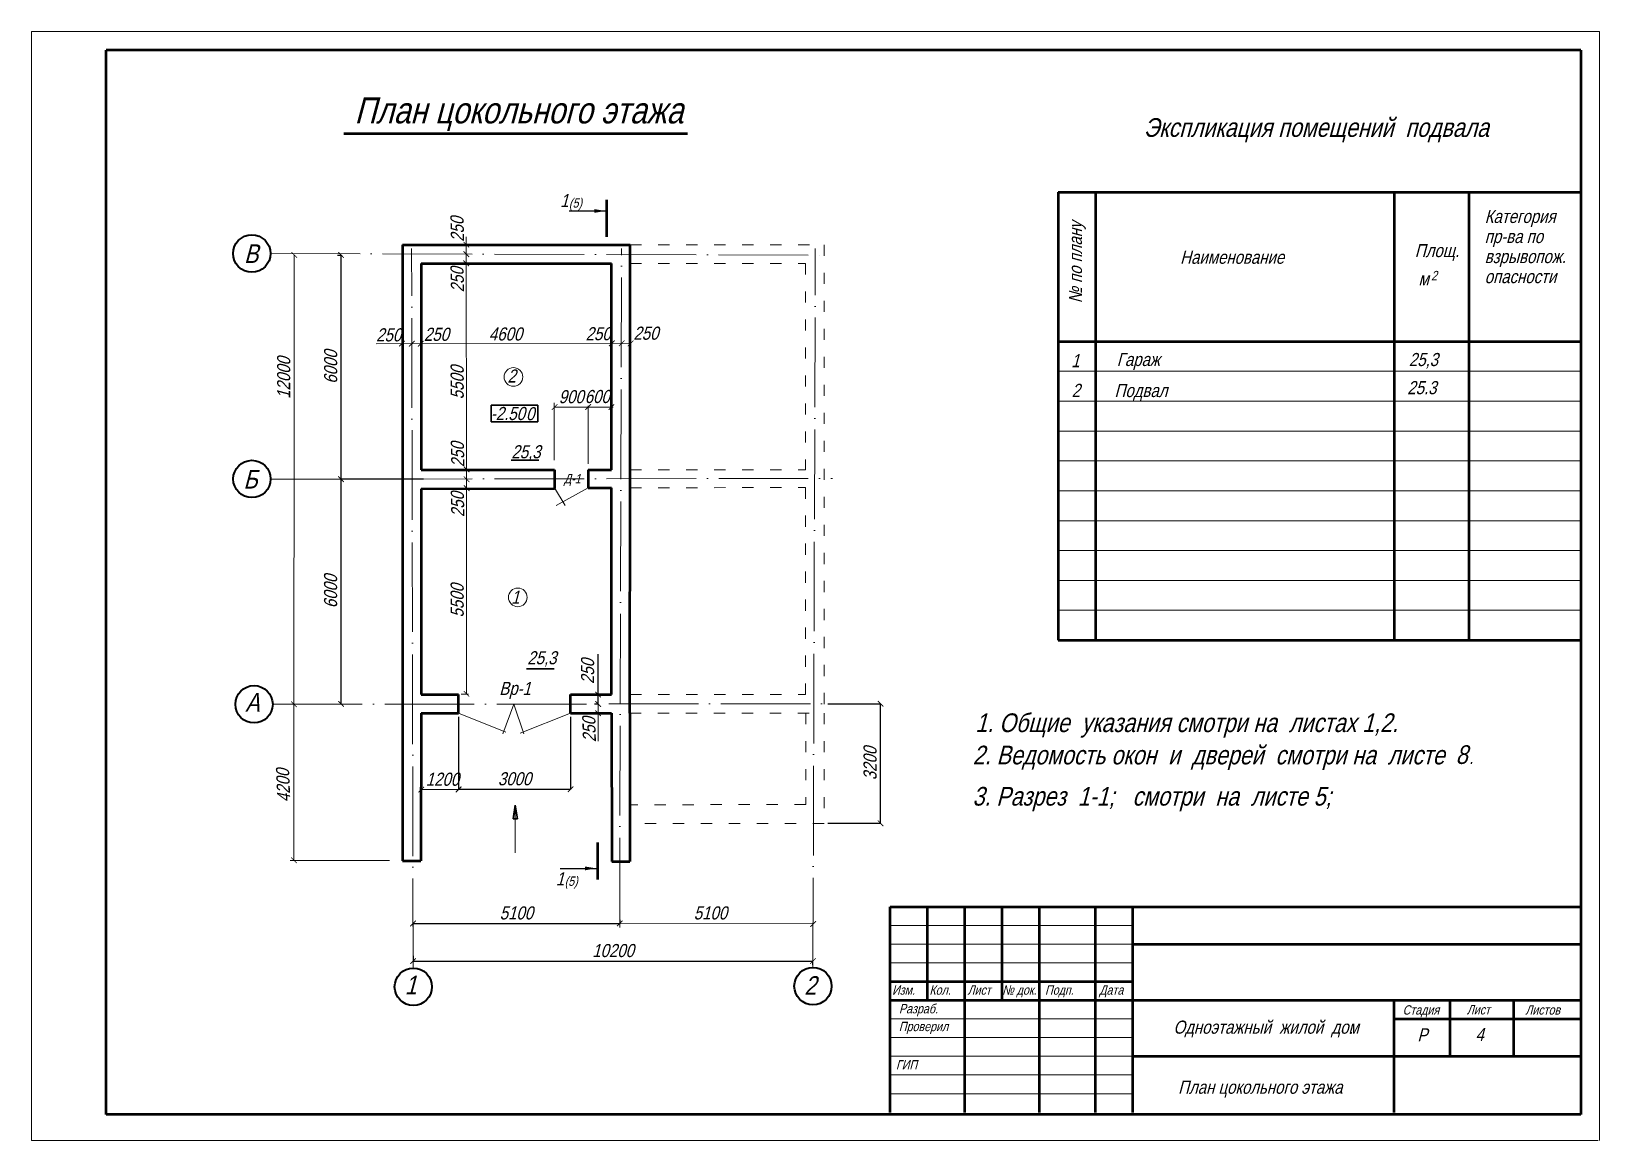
# Model space of a CAD drawing. Header units: millimetres. Extents: x -1570823 to -1042875, y 1331607 to 1425447.
# Drawn here: x -1320449 to -1278449, y 1386908 to 1416608 of the extents above; entities that cross this region are included whole.
import ezdxf

# ---------------------------------------------------------------- set-up
doc = ezdxf.new("R2010")
doc.units = ezdxf.units.MM
doc.linetypes.add('ACAD_ISO03W100', pattern=[30, 12, -18])
doc.linetypes.add('ACAD_ISO04W100', pattern=[30, 24, -3, 0, -3])
for name, color, linetype, lineweight in [('оси', 170, 'ACAD_ISO04W100', 15), ('Пр', 7, 'Continuous', 60), ('проект', 7, 'Continuous', 50), ('Разм.', 7, 'Continuous', 15), ('размер', 7, 'Continuous', 15), ('стены', 7, 'Continuous', 50), ('толстая', 7, 'Continuous', 50), ('тонкая', 7, 'Continuous', 15)]:
    doc.layers.add(name, color=color, linetype=linetype, lineweight=lineweight)
doc.layers.add('разм', color=7, linetype='Continuous')
doc.styles.get("Standard").update_dxf_attribs({"font": 'ARIALN.TTF', "oblique": 15, "height": 350})
doc.dimstyles.new('100', dxfattribs={"dimtxt": 350, "dimasz": 150, "dimexe": 1.25, "dimexo": 100, "dimgap": 100, "dimtad": 1, "dimdec": 0, "dimrnd": 5, "dimtxsty": 'Standard', "dimblk": 'ARCHTICK', "dimcen": 250, "dimaunit": 1, "dimadec": 1, "dimazin": 0, "dimtfac": 1, "dimtdec": 0, "dimtmove": 0, "dimatfit": 3, "dimldrblk": 'NONE', "dimfxl": 1, "dimarcsym": 0})

# ---------------------------------------------------------------- blocks, each defined once
blk = doc.blocks.new('_ArchTick')
at = {"color": 0, "linetype": 'ByBlock', "lineweight": 0, "const_width": 0.15}
blk.add_lwpolyline([(-0.5, -0.5), (0.5, 0.5)], dxfattribs=at)
blk = doc.blocks.new('*D56')
at = {"layer": 'проект', "color": 0, "lineweight": -2, "ltscale": 25, "transparency": 16777216}
for p, q in [((-1312161, 1404619), (-1312154, 1404619)), ((-1312155, 1398602), (-1312155, 1404619)), ((-1312161, 1398602), (-1312154, 1398602))]:
    blk.add_line(p, q, dxfattribs=at)
at = {"layer": 'проект', "color": 0, "lineweight": -2, "ltscale": 25, "transparency": 16777216, "xscale": 150, "yscale": 150, "zscale": 150}
for p, rotation in [((-1312155, 1404619), 90), ((-1312155, 1398602), 270)]:
    blk.add_blockref('_ArchTick', p, dxfattribs=dict(at, rotation=rotation))
at = {"layer": 'проект', "color": 0, "lineweight": 5, "ltscale": 25, "transparency": 16777216, "insert": (-1312434, 1401611), "char_height": 350, "attachment_point": 5, "rotation": 90}
blk.add_mtext('6000', dxfattribs=at)
blk = doc.blocks.new('_None')
blk = doc.blocks.new('*D57')
at = {"layer": 'проект', "color": 0, "lineweight": -2, "ltscale": 25, "transparency": 16777216}
for p, q in [((-1312253, 1410619), (-1312154, 1410619)), ((-1312153, 1404619), (-1312153, 1410619)), ((-1309944, 1404619), (-1312154, 1404619))]:
    blk.add_line(p, q, dxfattribs=at)
at = {"layer": 'проект', "color": 0, "lineweight": -2, "ltscale": 25, "transparency": 16777216, "xscale": 150, "yscale": 150, "zscale": 150}
for p, rotation in [((-1312153, 1410619), 90), ((-1312153, 1404619), 270)]:
    blk.add_blockref('_ArchTick', p, dxfattribs=dict(at, rotation=rotation))
at = {"layer": 'проект', "color": 0, "lineweight": 5, "ltscale": 25, "transparency": 16777216, "insert": (-1312431, 1407619), "char_height": 350, "attachment_point": 5, "rotation": 90}
blk.add_mtext('6000', dxfattribs=at)
blk = doc.blocks.new('*D58')
at = {"layer": 'проект', "color": 0, "lineweight": -2, "ltscale": 25, "transparency": 16777216}
for p, q in [((-1312161, 1404619), (-1312154, 1404619)), ((-1312155, 1398602), (-1312155, 1404619)), ((-1312161, 1398602), (-1312154, 1398602))]:
    blk.add_line(p, q, dxfattribs=at)
at = {"layer": 'проект', "color": 0, "lineweight": -2, "ltscale": 25, "transparency": 16777216, "xscale": 150, "yscale": 150, "zscale": 150}
for p, rotation in [((-1312155, 1404619), 90), ((-1312155, 1398602), 270)]:
    blk.add_blockref('_ArchTick', p, dxfattribs=dict(at, rotation=rotation))
at = {"layer": 'проект', "color": 0, "lineweight": 5, "ltscale": 25, "transparency": 16777216, "insert": (-1312434, 1401611), "char_height": 350, "attachment_point": 5, "rotation": 90}
blk.add_mtext('6000', dxfattribs=at)
blk = doc.blocks.new('*D59')
at = {"layer": 'проект', "color": 0, "lineweight": -2, "ltscale": 25, "transparency": 16777216}
for p, q in [((-1312253, 1410619), (-1312154, 1410619)), ((-1312153, 1404619), (-1312153, 1410619)), ((-1309944, 1404619), (-1312154, 1404619))]:
    blk.add_line(p, q, dxfattribs=at)
at = {"layer": 'проект', "color": 0, "lineweight": -2, "ltscale": 25, "transparency": 16777216, "xscale": 150, "yscale": 150, "zscale": 150}
for p, rotation in [((-1312153, 1410619), 90), ((-1312153, 1404619), 270)]:
    blk.add_blockref('_ArchTick', p, dxfattribs=dict(at, rotation=rotation))
at = {"layer": 'проект', "color": 0, "lineweight": 5, "ltscale": 25, "transparency": 16777216, "insert": (-1312431, 1407619), "char_height": 350, "attachment_point": 5, "rotation": 90}
blk.add_mtext('6000', dxfattribs=at)
blk = doc.blocks.new('*D63')
at = {"layer": 'разм', "color": 0, "lineweight": -2, "ltscale": 25, "transparency": 16777216}
for p, q in [((-1309008, 1398257), (-1309008, 1396314)), ((-1306008, 1398257), (-1306008, 1396314)), ((-1309008, 1396315), (-1306008, 1396315))]:
    blk.add_line(p, q, dxfattribs=at)
at = {"layer": 'разм', "color": 0, "lineweight": -2, "ltscale": 25, "transparency": 16777216, "xscale": 150, "yscale": 150, "zscale": 150, "rotation": 180}
blk.add_blockref('_ArchTick', (-1309008, 1396315), dxfattribs=at)
at = {"layer": 'разм', "color": 0, "lineweight": -2, "ltscale": 25, "transparency": 16777216, "xscale": 150, "yscale": 150, "zscale": 150}
blk.add_blockref('_ArchTick', (-1306008, 1396315), dxfattribs=at)
at = {"layer": 'разм', "color": 0, "lineweight": 5, "ltscale": 25, "transparency": 16777216, "insert": (-1307508, 1396594), "char_height": 350, "attachment_point": 5}
blk.add_mtext('3000', dxfattribs=at)
blk = doc.blocks.new('*D60')
at = {"layer": 'Разм.', "color": 0, "lineweight": -2, "ltscale": 25, "transparency": 16777216}
for p, q in [((-1299119, 1398604), (-1297705, 1398604)), ((-1297706, 1395404), (-1297706, 1398604)), ((-1299119, 1395404), (-1297705, 1395404))]:
    blk.add_line(p, q, dxfattribs=at)
at = {"layer": 'Разм.', "color": 0, "lineweight": -2, "ltscale": 25, "transparency": 16777216, "xscale": 150, "yscale": 150, "zscale": 150}
for p, rotation in [((-1297706, 1398604), 90), ((-1297706, 1395404), 270)]:
    blk.add_blockref('_ArchTick', p, dxfattribs=dict(at, rotation=rotation))
at = {"layer": 'Разм.', "color": 0, "lineweight": 5, "ltscale": 25, "transparency": 16777216, "insert": (-1297985, 1397004), "char_height": 350, "attachment_point": 5, "rotation": 90}
blk.add_mtext('3200', dxfattribs=at)
blk = doc.blocks.new('*D61')
at = {"layer": 'Разм.', "color": 0, "lineweight": -2, "ltscale": 25, "transparency": 16777216}
for p, q in [((-1310228, 1392724), (-1304692, 1392724)), ((-1310228, 1392640), (-1310228, 1392723)), ((-1304692, 1392824), (-1304692, 1392726))]:
    blk.add_line(p, q, dxfattribs=at)
at = {"layer": 'Разм.', "color": 0, "lineweight": -2, "ltscale": 25, "transparency": 16777216, "xscale": 150, "yscale": 150, "zscale": 150, "rotation": 180}
blk.add_blockref('_ArchTick', (-1310228, 1392724), dxfattribs=at)
at = {"layer": 'Разм.', "color": 0, "lineweight": -2, "ltscale": 25, "transparency": 16777216, "xscale": 150, "yscale": 150, "zscale": 150}
blk.add_blockref('_ArchTick', (-1304692, 1392724), dxfattribs=at)
at = {"layer": 'Разм.', "color": 0, "lineweight": 5, "ltscale": 25, "transparency": 16777216, "insert": (-1307460, 1393003), "char_height": 350, "attachment_point": 5}
blk.add_mtext('5100', dxfattribs=at)
blk = doc.blocks.new('*D62')
at = {"layer": 'Разм.', "color": 0, "lineweight": -2, "ltscale": 25, "transparency": 16777216}
for p, q in [((-1310226, 1391858), (-1310226, 1391715)), ((-1310226, 1391716), (-1299516, 1391716)), ((-1299516, 1391616), (-1299516, 1391715))]:
    blk.add_line(p, q, dxfattribs=at)
at = {"layer": 'Разм.', "color": 0, "lineweight": -2, "ltscale": 25, "transparency": 16777216, "xscale": 150, "yscale": 150, "zscale": 150, "rotation": 180}
blk.add_blockref('_ArchTick', (-1310226, 1391716), dxfattribs=at)
at = {"layer": 'Разм.', "color": 0, "lineweight": -2, "ltscale": 25, "transparency": 16777216, "xscale": 150, "yscale": 150, "zscale": 150}
blk.add_blockref('_ArchTick', (-1299516, 1391716), dxfattribs=at)
at = {"layer": 'Разм.', "color": 0, "lineweight": 5, "ltscale": 25, "transparency": 16777216, "insert": (-1304871, 1391995), "char_height": 350, "attachment_point": 5}
blk.add_mtext('10200', dxfattribs=at)
blk = doc.blocks.new('*D64')
at = {"layer": 'проект', "color": 0, "lineweight": -2, "ltscale": 25, "transparency": 16777216}
for p, q in [((-1305271, 1398852), (-1305271, 1399936)), ((-1305371, 1398852), (-1305272, 1398852)), ((-1305271, 1398599), (-1305271, 1398852)), ((-1305371, 1398599), (-1305272, 1398599))]:
    blk.add_line(p, q, dxfattribs=at)
at = {"layer": 'проект', "color": 0, "lineweight": -2, "ltscale": 25, "transparency": 16777216, "xscale": 150, "yscale": 150, "zscale": 150}
for p, rotation in [((-1305271, 1398852), 89.99928358041015), ((-1305271, 1398599), 269.9992835804101)]:
    blk.add_blockref('_ArchTick', p, dxfattribs=dict(at, rotation=rotation))
at = {"layer": 'проект', "color": 0, "lineweight": 5, "ltscale": 25, "transparency": 16777216, "insert": (-1305550, 1399469), "char_height": 350, "attachment_point": 5, "rotation": 89.9993}
blk.add_mtext('250', dxfattribs=at)

msp = doc.modelspace()

# ---------------------------------------------------------------- hatches: boundary and pattern name
at = {"ltscale": 50}
for points in [[(-1305073.2, 1411799.8), (-1305373.2, 1411749.6), (-1305373.2, 1411850)], [(-1305318.8, 1394196.8), (-1305618.8, 1394146.6), (-1305618.8, 1394247)]]:
    msp.add_hatch(color=256, dxfattribs=at).paths.add_polyline_path(points)

# ---------------------------------------------------------------- linework, layer by layer
at = {"linetype": 'Continuous', "ltscale": 50}
for p, q in [((-1306042.9, 1411799.8), (-1305043.8, 1411799.8)), ((-1306291.1, 1394196.8), (-1305280.2, 1394196.8))]:
    msp.add_line(p, q, dxfattribs=at)
at = {"lineweight": 0}
for p, q in [((-1297449, 1392665.6), (-1290949, 1392665.6)), ((-1297449, 1392665.6), (-1290949, 1392665.6)), ((-1297449, 1392165.6), (-1290949, 1392165.6)), ((-1297449, 1392165.6), (-1290949, 1392165.6)), ((-1297449, 1391665.6), (-1290949, 1391665.6)), ((-1297449, 1391665.6), (-1290949, 1391665.6)), ((-1297449, 1390165.6), (-1290949, 1390165.6)), ((-1297449, 1390165.6), (-1290949, 1390165.6)), ((-1297449, 1389665.6), (-1290949, 1389665.6)), ((-1297449, 1389665.6), (-1290949, 1389665.6)), ((-1297449, 1389165.6), (-1290949, 1389165.6)), ((-1297449, 1389165.6), (-1290949, 1389165.6)), ((-1297449, 1388665.6), (-1290949, 1388665.6)), ((-1297449, 1388665.6), (-1290949, 1388665.6)), ((-1297449, 1388165.6), (-1290949, 1388165.6)), ((-1297449, 1388165.6), (-1290949, 1388165.6))]:
    msp.add_line(p, q, dxfattribs=at)
at = {"lineweight": 15}
msp.add_line((-1294964.7, 1386908.3), (-1320449, 1386908.3), dxfattribs=at)
msp.add_line((-1294964.7, 1386908.3), (-1320449, 1386908.3), dxfattribs=at)
at = {"linetype": 'Continuous', "ltscale": 50, "const_width": 70}
for points in [[(-1305038.2, 1412099.8), (-1305038.2, 1411099.8)], [(-1305283.8, 1393896.8), (-1305283.8, 1394896.8)]]:
    msp.add_lwpolyline(points, dxfattribs=at)
at = {"layer": 'оси', "lineweight": 15, "ltscale": 100}
for p, q in [((-1310225.4, 1391527.1), (-1310264.9, 1410797.3)), ((-1304693.3, 1392617.1), (-1304641.9, 1410797.2)), ((-1299516.5, 1391544.9), (-1299455.9, 1410797.2)), ((-1314045.2, 1410660.2), (-1299136.7, 1410612.7)), ((-1314045.2, 1410660.2), (-1299136.7, 1410612.7)), ((-1314042.3, 1404616.3), (-1298989.4, 1404640.1)), ((-1313986, 1398591.3), (-1297807.6, 1398605.1)), ((-1313986, 1398591.3), (-1297807.6, 1398605.1))]:
    msp.add_line(p, q, dxfattribs=at)
at = {"layer": 'Пр', "lineweight": 40}
for centre in [(-1314545.2, 1410660.2), (-1314545.2, 1410660.2), (-1314542.3, 1404623.8), (-1314542.3, 1404623.8), (-1314486, 1398591.3), (-1314486, 1398591.3), (-1310220.6, 1391027.1), (-1310220.6, 1391027.1), (-1299516.5, 1391044.9), (-1299516.5, 1391044.9)]:
    msp.add_circle(centre, 500, dxfattribs=at)
at = {"layer": 'проект'}
for p, q in [((-1318449, 1387608.3), (-1318449, 1416108.3)), ((-1278949, 1416108.3), (-1318449, 1416108.3)), ((-1318449, 1387608.3), (-1318449, 1416108.3)), ((-1278949, 1416108.3), (-1318449, 1416108.3)), ((-1278949, 1416108.3), (-1278949, 1387608.3)), ((-1278949, 1416108.3), (-1278949, 1387608.3)), ((-1297449, 1393165.6), (-1278949, 1393165.6)), ((-1297449, 1387665.6), (-1297449, 1393165.6)), ((-1297449, 1393165.6), (-1278949, 1393165.6)), ((-1297449, 1387665.6), (-1297449, 1393165.6)), ((-1296449, 1390665.6), (-1296449, 1393165.6)), ((-1296449, 1390665.6), (-1296449, 1393165.6)), ((-1295449, 1387665.6), (-1295449, 1393165.6)), ((-1295449, 1387665.6), (-1295449, 1393165.6)), ((-1294449, 1390665.6), (-1294449, 1393165.6)), ((-1294449, 1390665.6), (-1294449, 1393165.6)), ((-1293449, 1387665.6), (-1293449, 1393165.6)), ((-1293449, 1387665.6), (-1293449, 1393165.6)), ((-1291949, 1387665.6), (-1291949, 1393165.6)), ((-1291949, 1387665.6), (-1291949, 1393165.6)), ((-1290949, 1387665.6), (-1290949, 1393165.6)), ((-1290949, 1387665.6), (-1290949, 1393165.6)), ((-1290949, 1392165.6), (-1278949, 1392165.6)), ((-1290949, 1392165.6), (-1278949, 1392165.6)), ((-1297449, 1391165.6), (-1290949, 1391165.6)), ((-1297449, 1391165.6), (-1290949, 1391165.6)), ((-1297449, 1390665.6), (-1290949, 1390665.6)), ((-1297449, 1390665.6), (-1290949, 1390665.6)), ((-1290949, 1390665.6), (-1278949, 1390665.6)), ((-1290949, 1390665.6), (-1278949, 1390665.6)), ((-1283949, 1387665.6), (-1283949, 1390665.6)), ((-1283949, 1387665.6), (-1283949, 1390665.6)), ((-1282449, 1389165.6), (-1282449, 1390665.6)), ((-1282449, 1389165.6), (-1282449, 1390665.6)), ((-1280749, 1389165.6), (-1280749, 1390665.6)), ((-1280749, 1389165.6), (-1280749, 1390665.6)), ((-1283949, 1390165.6), (-1278949, 1390165.6)), ((-1283949, 1390165.6), (-1278949, 1390165.6)), ((-1290949, 1389165.6), (-1278949, 1389165.6)), ((-1290949, 1389165.6), (-1278949, 1389165.6)), ((-1278949, 1387608.3), (-1318449, 1387608.3)), ((-1278949, 1387608.3), (-1318449, 1387608.3))]:
    msp.add_line(p, q, dxfattribs=at)
at = {"layer": 'проект', "ltscale": 25}
for p, q in [((-1312081, 1413873.5), (-1303010.7, 1413873.5)), ((-1307331, 1413873.5), (-1302872.8, 1413873.5)), ((-1310506.9, 1410897.3), (-1304409.7, 1410897.2)), ((-1310506.9, 1410897.3), (-1310506.6, 1394403.3)), ((-1304409.7, 1404866.4), (-1304409.7, 1410897.2)), ((-1310007.3, 1410397.4), (-1310008, 1404866.8)), ((-1310007.3, 1410397.4), (-1304912.9, 1410397.3)), ((-1310007.3, 1410397.4), (-1304912.9, 1410397.3)), ((-1304913.4, 1404866.2), (-1304912.9, 1410397.3)), ((-1310008, 1404911.8), (-1310003.6, 1404911.8)), ((-1310008, 1404866.8), (-1306438.8, 1404866.8)), ((-1306438.8, 1404866.8), (-1306437.7, 1404369)), ((-1305538.9, 1404866.4), (-1304913.4, 1404866.2)), ((-1305538.7, 1404866.4), (-1305537.8, 1404384.2)), ((-1304418.7, 1398356.8), (-1304409.7, 1404866.4)), ((-1310008.2, 1404362), (-1310008.8, 1398856.8)), ((-1310008.1, 1404362), (-1306437.7, 1404369)), ((-1305537.8, 1404384.2), (-1304911.6, 1404385.4)), ((-1304911.8, 1398856.7), (-1304911.6, 1404385.5)), ((-1310008.8, 1398856.7), (-1309008.2, 1398856.7)), ((-1309008.2, 1398356.8), (-1309008.2, 1398856.7)), ((-1306008.2, 1398856.7), (-1304911.8, 1398856.8)), ((-1306008.2, 1398356.7), (-1306008.2, 1398856.7)), ((-1310008.2, 1398356.8), (-1310021.1, 1394403.3)), ((-1310008.2, 1398356.8), (-1309008.2, 1398356.7)), ((-1306008.2, 1398356.7), (-1304913, 1398356.7)), ((-1304913, 1398356.8), (-1304906.8, 1394380.5)), ((-1304418.7, 1398356.8), (-1304418.7, 1395403.5)), ((-1304418.7, 1395403.5), (-1304418.7, 1394383.1)), ((-1310506.6, 1394403.3), (-1310021.1, 1394403.3)), ((-1304906.8, 1394380.4), (-1304418.7, 1394380.5))]:
    msp.add_line(p, q, dxfattribs=at)
at = {"layer": 'проект', "lineweight": 15, "ltscale": 25}
for p, q in [((-1308793, 1404624.6), (-1308800.7, 1411107.5)), ((-1308934.9, 1398857.8), (-1308744.2, 1398857.8))]:
    msp.add_line(p, q, dxfattribs=at)
at = {"layer": 'проект', "lineweight": 5, "ltscale": 25}
for p, q in [((-1313418.5, 1394409.5), (-1313409.3, 1410623.1)), ((-1309447.2, 1410397.4), (-1309348.6, 1410397.4)), ((-1309447.2, 1410397.4), (-1309348.6, 1410397.4)), ((-1306445.1, 1405130.1), (-1306445.1, 1406663.8)), ((-1305536.6, 1405030.4), (-1305536.6, 1406583.8)), ((-1306445.1, 1406549.3), (-1304863.3, 1406549.3)), ((-1309447.3, 1398595.2), (-1309348.6, 1398595.2)), ((-1309447.3, 1398595.2), (-1309348.6, 1398595.2))]:
    msp.add_line(p, q, dxfattribs=at)
at = {"layer": 'проект', "linetype": 'ACAD_ISO03W100', "lineweight": 5, "ltscale": 25}
msp.add_line((-1304409.7, 1410397.3), (-1299718.7, 1410397.3), dxfattribs=at)
at = {"layer": 'проект', "lineweight": 30, "ltscale": 25}
for p, q in [((-1308131.8, 1406598.6), (-1306883.4, 1406598.6)), ((-1308131.8, 1406598.6), (-1308131.8, 1406156)), ((-1306883.4, 1406598.6), (-1306883.4, 1406156)), ((-1306883.4, 1406156), (-1308131.8, 1406156)), ((-1307489.1, 1395891), (-1307544.8, 1395524.9)), ((-1307428.7, 1395524.9), (-1307489.1, 1395891)), ((-1307544.8, 1395524.9), (-1307428.7, 1395524.9))]:
    msp.add_line(p, q, dxfattribs=at)
at = {"layer": 'проект', "lineweight": 5, "ltscale": 25}
for centre in [(-1307539.3, 1407355.5), (-1307422.1, 1401454.5)]:
    msp.add_circle(centre, 250, dxfattribs=at)
at = {"layer": 'разм', "lineweight": 5, "ltscale": 25}
for p, q in [((-1306437.8, 1404382.4), (-1306150.2, 1403916.2)), ((-1305537.8, 1404384.2), (-1306393.5, 1403912.8)), ((-1310008.2, 1398256.8), (-1310008.2, 1396306.7)), ((-1309008.2, 1398356.7), (-1307744.4, 1397841.2)), ((-1309008.2, 1398256.7), (-1309008.2, 1396306.7)), ((-1307531.5, 1398596.8), (-1307819.8, 1397802.5)), ((-1307531.5, 1398596.8), (-1307261, 1397798.5)), ((-1306008.2, 1398356.7), (-1307361.5, 1397821.6)), ((-1310008.2, 1396308), (-1309008.2, 1396308)), ((-1309008.2, 1396308), (-1309008.2, 1396308))]:
    msp.add_line(p, q, dxfattribs=at)
at = {"layer": 'Разм.', "lineweight": 5, "ltscale": 25}
for p, q in [((-1304913, 1408865.3), (-1304913, 1408963.3)), ((-1311217.5, 1408244.5), (-1304409.7, 1408247.9)), ((-1308793, 1404624.6), (-1308793, 1398859.4)), ((-1299719.6, 1401293.7), (-1299719.6, 1401195)), ((-1305272.1, 1398598.7), (-1305272.1, 1397600.1)), ((-1307489.1, 1395891), (-1307489.1, 1394613.8)), ((-1310856, 1394409.5), (-1313520.9, 1394409.5))]:
    msp.add_line(p, q, dxfattribs=at)
at = {"layer": 'Разм.', "lineweight": 30, "ltscale": 50}
for p, q in [((-1307599.7, 1405126.6), (-1306860.4, 1405126.6)), ((-1307190.6, 1399543), (-1306451.3, 1399543))]:
    msp.add_line(p, q, dxfattribs=at)
at = {"layer": 'Разм.', "linetype": 'ACAD_ISO03W100', "lineweight": 5, "ltscale": 25}
for p, q in [((-1299709.7, 1398356.8), (-1299709.7, 1395903.6)), ((-1299218.7, 1398356.7), (-1299218.7, 1395403.6)), ((-1299709.7, 1395903.6), (-1304418.7, 1395903.5)), ((-1299218.7, 1395403.6), (-1304418.7, 1395403.5))]:
    msp.add_line(p, q, dxfattribs=at)
at = {"layer": 'Разм.', "lineweight": 5, "ltscale": 50}
msp.add_line((-1304691.8, 1392725.6), (-1299512.8, 1392709.3), dxfattribs=at)
at = {"layer": 'размер'}
for p, q in [((-1320449, 1386908.3), (-1320449, 1416608.3)), ((-1278449, 1416608.3), (-1320449, 1416608.3)), ((-1320449, 1386908.3), (-1320449, 1416608.3)), ((-1278449, 1416608.3), (-1320449, 1416608.3)), ((-1320449, 1387108.3), (-1320449, 1416329.6)), ((-1320449, 1387108.3), (-1320449, 1416329.6)), ((-1278449, 1416608.3), (-1278449, 1386908.3)), ((-1278449, 1416608.3), (-1278449, 1386908.3)), ((-1292949, 1407506.8), (-1278949, 1407506.8)), ((-1292949, 1407506.8), (-1278949, 1407506.8)), ((-1292949, 1406706.8), (-1278949, 1406706.8)), ((-1292949, 1406706.8), (-1278949, 1406706.8)), ((-1292949, 1405906.8), (-1278949, 1405906.8)), ((-1292949, 1405906.8), (-1278949, 1405906.8)), ((-1292949, 1405106.8), (-1278949, 1405106.8)), ((-1292949, 1405106.8), (-1278949, 1405106.8)), ((-1292949, 1404306.8), (-1278949, 1404306.8)), ((-1292949, 1404306.8), (-1278949, 1404306.8)), ((-1292949, 1403506.8), (-1278949, 1403506.8)), ((-1292949, 1403506.8), (-1278949, 1403506.8)), ((-1292949, 1402706.8), (-1278949, 1402706.8)), ((-1292949, 1402706.8), (-1278949, 1402706.8)), ((-1292949, 1401906.8), (-1278949, 1401906.8)), ((-1292949, 1401906.8), (-1278949, 1401906.8)), ((-1292949, 1401106.8), (-1278949, 1401106.8)), ((-1292949, 1401106.8), (-1278949, 1401106.8)), ((-1278489.6, 1386908.3), (-1320449, 1386908.3)), ((-1278489.6, 1386908.3), (-1320449, 1386908.3))]:
    msp.add_line(p, q, dxfattribs=at)
at = {"layer": 'размер', "linetype": 'ACAD_ISO03W100', "ltscale": 25}
for p, q in [((-1304409.7, 1410897.2), (-1299218.7, 1410897.1)), ((-1299218.7, 1410897.1), (-1299218.7, 1398356.7)), ((-1304409.7, 1410397.3), (-1299718.7, 1410397.3)), ((-1299718.7, 1410397.3), (-1299718.7, 1404866.4)), ((-1304409.7, 1404866.4), (-1299718.7, 1404866.4)), ((-1304408.8, 1404386.4), (-1299719.6, 1404395.6)), ((-1299719.6, 1404395.6), (-1299719.5, 1398856.8)), ((-1304409.1, 1398856.8), (-1299719.5, 1398856.8)), ((-1304418.7, 1398356.8), (-1299218.7, 1398356.7))]:
    msp.add_line(p, q, dxfattribs=at)
at = {"layer": 'стены'}
for p, q in [((-1292949, 1412306.8), (-1278949, 1412306.8)), ((-1292949, 1412306.8), (-1292949, 1400306.8)), ((-1292949, 1412306.8), (-1278949, 1412306.8)), ((-1292949, 1412306.8), (-1292949, 1400306.8)), ((-1291949, 1412306.8), (-1291949, 1400306.8)), ((-1291949, 1412306.8), (-1291949, 1400306.8)), ((-1283949, 1412306.8), (-1283949, 1400306.8)), ((-1283949, 1412306.8), (-1283949, 1400306.8)), ((-1281949, 1412306.8), (-1281949, 1400306.8)), ((-1281949, 1412306.8), (-1281949, 1400306.8)), ((-1292949, 1408306.8), (-1278949, 1408306.8)), ((-1292949, 1408306.8), (-1278949, 1408306.8))]:
    msp.add_line(p, q, dxfattribs=at)
at = {"layer": 'толстая'}
msp.add_line((-1292949, 1400306.8), (-1278949, 1400306.8), dxfattribs=at)
msp.add_line((-1292949, 1400306.8), (-1278949, 1400306.8), dxfattribs=at)

# ---------------------------------------------------------------- block references
at = {"layer": 'проект', "lineweight": 5, "ltscale": 25}
for p, xscale, yscale, zscale, rotation in [((-1308800.2, 1410897), 150, 150, 150, 270), ((-1313409.3, 1410623.1), 150.0000000000025, 150.0000000000025, 150.0000000000025, 89.95616288992248), ((-1313409.3, 1410623.1), 150.0000000000025, 150.0000000000025, 150.0000000000025, 89.95616288992248), ((-1308802.5, 1410397.1), 150, 150, 150, 270), ((-1308799.9, 1410643.2), 150, 150, 150, 270), ((-1308793, 1404880.7), 150, 150, 150, 270), ((-1308793, 1404616.5), 150, 150, 150, 270), ((-1308793, 1404378.2), 150, 150, 150, 270), ((-1313418.5, 1398591.6), 150.0000000000025, 150.0000000000025, 150.0000000000025, 269.9561628899225), ((-1313418.5, 1398591.6), 150.0000000000025, 150.0000000000025, 150.0000000000025, 269.9561628899225), ((-1308795.7, 1398871.6), 150, 150, 150, 270), ((-1305272.1, 1398352.3), 150, 150, 150, 270), ((-1313419, 1394415.4), 150.0000000000025, 150.0000000000025, 150.0000000000025, 269.9561628899225)]:
    msp.add_blockref('_ArchTick', p, dxfattribs=dict(at, xscale=xscale, yscale=yscale, zscale=zscale, rotation=rotation))
at = {"layer": 'разм', "lineweight": 5, "ltscale": 25, "xscale": 150, "yscale": 150, "zscale": 150, "rotation": 180}
for p in [(-1306437.7, 1406549.3), (-1305536.6, 1406549.3), (-1304913.3, 1406549.1), (-1310008.2, 1396308), (-1299512.8, 1392709.3)]:
    msp.add_blockref('_ArchTick', p, dxfattribs=at)
at = {"layer": 'разм', "lineweight": 5, "ltscale": 25, "xscale": 150, "yscale": 150, "zscale": 150}
msp.add_blockref('_ArchTick', (-1309008.2, 1396308), dxfattribs=at)
at = {"layer": 'Разм.', "lineweight": 5, "ltscale": 25, "xscale": 150, "yscale": 150, "zscale": 150, "rotation": 180}
for p in [(-1310525.5, 1408247.9), (-1304904, 1408257)]:
    msp.add_blockref('_ArchTick', p, dxfattribs=at)
at = {"layer": 'Разм.', "lineweight": 5, "ltscale": 25, "xscale": 150, "yscale": 150, "zscale": 150}
for p in [(-1310259.7, 1408247.9), (-1310022.2, 1408244.9), (-1304638.2, 1408257), (-1304400.7, 1408254)]:
    msp.add_blockref('_ArchTick', p, dxfattribs=at)

# ---------------------------------------------------------------- texts
at = {"oblique": 15}
for s, height, p in [('Экспликация помещений  подвала', 500, (-1290659.5, 1413784.1)), ('Категория', 350, (-1281527.3, 1411477.8)), ('Категория', 350, (-1281527.3, 1411477.8)), ('пр-ва по', 350, (-1281527.3, 1410940.8)), ('пр-ва по', 350, (-1281527.3, 1410940.8)), ('Площ.', 350, (-1283398.6, 1410564.4)), ('Площ.', 350, (-1283398.6, 1410564.4)), ('Наименование', 350, (-1289682.9, 1410385.1)), ('Наименование', 350, (-1289682.9, 1410385.1)), ('взрывопож.', 350, (-1281527.3, 1410403.8)), ('взрывопож.', 350, (-1281527.3, 1410403.8)), ('м', 350, (-1283300.4, 1409804.5)), ('м', 350, (-1283300.4, 1409804.5)), ('опасности', 350, (-1281527.3, 1409866.8)), ('опасности', 350, (-1281527.3, 1409866.8)), ('1', 350, (-1292600.2, 1407616)), ('1', 350, (-1292600.2, 1407616)), ('2', 350, (-1292585.8, 1406820.6)), ('2', 350, (-1292585.8, 1406820.6)), ('Изм.', 250, (-1297398.2, 1390816)), ('Изм.', 250, (-1297398.2, 1390816)), ('Кол.', 250, (-1296398.2, 1390816)), ('Кол.', 250, (-1296398.2, 1390816)), ('Лист', 250, (-1295376.7, 1390816)), ('Лист', 250, (-1295376.7, 1390816)), ('№ док.', 250, (-1294448.4, 1390816)), ('№ док.', 250, (-1294448.4, 1390816)), ('Подп.', 250, (-1293302.6, 1390816)), ('Подп.', 250, (-1293302.6, 1390816)), ('Дата', 250, (-1291849, 1390816)), ('Дата', 250, (-1291849, 1390816)), ('Разраб.', 250, (-1297213.3, 1390316)), ('Разраб.', 250, (-1297213.3, 1390316)), ('Стадия', 250, (-1283724.9, 1390282.8)), ('Стадия', 250, (-1283724.9, 1390282.8)), ('Лист', 250, (-1282007.9, 1390287.6)), ('Лист', 250, (-1282007.9, 1390287.6)), ('Листов', 250, (-1280439.6, 1390282.8)), ('Листов', 250, (-1280439.6, 1390282.8))]:
    msp.add_text(s, height=height, dxfattribs=at).set_placement(p)
msp.add_text('№ по плану', height=350, rotation=90, dxfattribs=at).set_placement((-1292313.3, 1409328.8))
msp.add_text('№ по плану', height=350, rotation=90, dxfattribs=at).set_placement((-1292313.3, 1409328.8))
at = {"lineweight": 70, "oblique": 15}
msp.add_text('Проверил', height=250, dxfattribs=at).set_placement((-1297217.8, 1389839.3))
msp.add_text('Проверил', height=250, dxfattribs=at).set_placement((-1297217.8, 1389839.3))
at = {"layer": 'Пр', "lineweight": 15, "oblique": 15}
for s, p in [('В', (-1314752.9, 1410405.7)), ('В', (-1314752.9, 1410405.7)), ('Б', (-1314769.4, 1404367.7)), ('Б', (-1314769.4, 1404367.7)), ('А', (-1314719.4, 1398394.7)), ('А', (-1314719.4, 1398394.7)), ('1', (-1310449.6, 1390825.7)), ('1', (-1310449.6, 1390825.7)), ('2', (-1299749.8, 1390812.1)), ('2', (-1299749.8, 1390812.1))]:
    msp.add_text(s, height=500, dxfattribs=at).set_placement(p)
at = {"layer": 'проект', "ltscale": 25, "oblique": 15}
for height, p in [(700, (-1311795.6, 1414144)), (350, (-1289736.5, 1388163.8))]:
    msp.add_text('План цокольного этажа ', height=height, dxfattribs=at).set_placement(p)
msp.add_text('2', height=250, rotation=0.16695, dxfattribs=at).set_placement((-1282960.9, 1409943.5))
msp.add_text('2', height=250, rotation=0.16695, dxfattribs=at).set_placement((-1282960.9, 1409943.5))
at = {"layer": 'проект', "lineweight": 15, "ltscale": 25, "oblique": 15}
msp.add_text('4600', height=350, dxfattribs=at).set_placement((-1308196.5, 1408332))
for p in [(-1308870.7, 1406758.3), (-1308870.7, 1400916.7)]:
    msp.add_text('5500', height=350, rotation=90, dxfattribs=at).set_placement(p)
at = {"layer": 'проект', "lineweight": 5, "ltscale": 25, "oblique": 15}
for s, height, p in [('2', 350, (-1307697.3, 1407205)), ('-2.50', 350, (-1308145.2, 1406201.7)), ('Д-1', 250, (-1306185.2, 1404505.5)), ('1', 350, (-1307599.6, 1401282)), ('4', 350, (-1281772.7, 1389578.2))]:
    msp.add_text(s, height=height, dxfattribs=at).set_placement(p)
at = {"layer": 'проект', "lineweight": 5, "ltscale": 50, "oblique": 15}
for s, height, p in [('8', 500, (-1282304.4, 1396993.9)), ('.', 350, (-1281944.5, 1396990.5))]:
    msp.add_text(s, height=height, dxfattribs=at).set_placement(p)
at = {"layer": 'проект', "lineweight": 5, "ltscale": 25, "insert": (-1313688.9, 1407327.3), "char_height": 350, "attachment_point": 5, "rotation": 89.95616}
msp.add_mtext('12000', dxfattribs=at)
msp.add_mtext('12000', dxfattribs=at)
at = {"layer": 'разм', "lineweight": 5, "ltscale": 25, "oblique": 15}
for s, p in [('600', (-1305630.1, 1406657)), ('Вр-1', (-1307919.1, 1398840.8))]:
    msp.add_text(s, height=350, dxfattribs=at).set_placement(p)
at = {"layer": 'разм', "lineweight": 5, "ltscale": 25, "char_height": 350, "attachment_point": 5}
for s, insert in [('900', (-1305991.2, 1406824.5)), ('1200', (-1309440.5, 1396583))]:
    msp.add_mtext(s, dxfattribs=dict(at, insert=insert))
at = {"layer": 'Разм.', "lineweight": 5, "ltscale": 25, "oblique": 15}
for s, rotation, p in [('250', 91.43209, (-1308859.5, 1410977.1)), ('250', 91.43209, (-1308859.5, 1409625.7)), ('250', 91.43209, (-1308850, 1404942.1)), ('250', 91.43209, (-1308850, 1403606.7)), ('250', 91.43209, (-1305329, 1397580.9)), ('4200', 92.31017, (-1313512, 1395975.9))]:
    msp.add_text(s, height=350, rotation=rotation, dxfattribs=at).set_placement(p)
for s, p in [('Гараж', (-1291378.5, 1407648.2)), ('25,3', (-1283557.4, 1407646.8)), ('Подвал', (-1291440.9, 1406817.2)), ('25.3', (-1283599.7, 1406894)), ('0', (-1307200.9, 1406196.5)), ('25,3', (-1307591.7, 1405177)), ('25,3', (-1307166.5, 1399661.5))]:
    msp.add_text(s, height=350, dxfattribs=at).set_placement(p)
at = {"layer": 'Разм.', "lineweight": 5, "ltscale": 50, "oblique": 15}
msp.add_text('5100', height=350, dxfattribs=at).set_placement((-1302709.1, 1392830.6))
at = {"layer": 'Разм.', "lineweight": 5, "ltscale": 25, "char_height": 350, "attachment_point": 5}
for insert in [(-1305270, 1408510.4), (-1303989.8, 1408524.9), (-1310880.5, 1408480.4), (-1309600.3, 1408494.9)]:
    msp.add_mtext('250', dxfattribs=dict(at, insert=insert))
at = {"layer": 'размер', "color": 1, "oblique": 15}
for s, p in [('1. Общие  указания смотри на  листах 1,2.', (-1295168.4, 1397847.4)), ('2. Ведомость окон  и  дверей  смотри на  листе', (-1295238.3, 1396982.5))]:
    msp.add_text(s, height=500, dxfattribs=at).set_placement(p)
at = {"layer": 'размер', "oblique": 15}
for s, height, p in [('1. Общие  указания смотри на  листах 1,2.', 500, (-1295168.4, 1397847.4)), ('2. Ведомость окон  и  дверей  смотри на  листе', 500, (-1295238.3, 1396982.5)), ('3. Разрез  1-1;   смотри  на  листе 5;', 500, (-1295244.8, 1395878.3)), ('Одноэтажный  жилой  дом', 350, (-1289863.1, 1389771.6)), ('Одноэтажный  жилой  дом', 350, (-1289863.1, 1389771.6)), ('.', 350, (-1285166.3, 1389765.2)), ('.', 350, (-1285166.3, 1389765.2)), ('Р', 350, (-1283328.6, 1389565.6)), ('Р', 350, (-1283328.6, 1389565.6)), ('ГИП', 250, (-1297293.8, 1388813.1)), ('ГИП', 250, (-1297293.8, 1388813.1)), ('.', 350, (-1285432.3, 1388175.1))]:
    msp.add_text(s, height=height, dxfattribs=at).set_placement(p)
at = {"layer": 'тонкая', "oblique": 15}
for s, height, p in [('1', 350, (-1306286.8, 1411902)), ('(5)', 250, (-1306051.3, 1411888.1)), ('1', 350, (-1306401.8, 1393744.4)), ('(5)', 250, (-1306166.3, 1393730.5))]:
    msp.add_text(s, height=height, dxfattribs=at).set_placement(p)

# ---------------------------------------------------------------- dimensions: what is measured, and where the dimension line sits
at = {"layer": 'проект', "lineweight": 5, "ltscale": 25}
for picture in ['*D57', '*D59']:
    dim = msp.add_linear_dim(base=(-1312152.6, 1410619.2), p1=(-1309844.3, 1404619.2), p2=(-1312152.6, 1410619.2), angle=270, dimstyle='100', override={"dimtmove": 1}, dxfattribs=at)
    dim.commit()
    dim.dimension.update_dxf_attribs({"geometry": picture, "text_midpoint": (-1312431.3, 1407619.2)})
for p1, p2, distance, text, picture, middle in [((-1312261, 1398602.3), (-1312261, 1404619.2), -105.9, '6000', '*D56', (-1312433.8, 1401610.8)), ((-1312261, 1398602.3), (-1312261, 1404619.2), -105.9, '6000', '*D58', (-1312433.8, 1401610.8)), ((-1305270.8, 1398598.7), (-1305270.8, 1398852.5), 0, '250', '*D64', (-1305549.5, 1399469.3))]:
    dim = msp.add_aligned_dim(p1=p1, p2=p2, distance=distance, text=text, dimstyle='100', dxfattribs=at)
    dim.commit()
    dim.dimension.update_dxf_attribs({"geometry": picture, "text_midpoint": middle})
at = {"layer": 'разм', "lineweight": 5, "ltscale": 25}
dim = msp.add_linear_dim(base=(-1306008.2, 1396315.2), p1=(-1309008.2, 1398356.7), p2=(-1306008.2, 1398356.7), dimstyle='100', dxfattribs=at)
dim.commit()
dim.dimension.update_dxf_attribs({"geometry": '*D63', "text_midpoint": (-1307508.2, 1396593.9)})
at = {"layer": 'Разм.', "lineweight": 5, "ltscale": 25}
dim = msp.add_linear_dim(base=(-1297706.5, 1398603.9), p1=(-1299218.7, 1395403.6), p2=(-1299218.7, 1398603.9), angle=90, dimstyle='100', dxfattribs=at)
dim.commit()
dim.dimension.update_dxf_attribs({"geometry": '*D60', "text_midpoint": (-1297985.2, 1397003.7)})
for base, p1, p2, text, picture, middle in [((-1304691.8, 1392724.3), (-1310227.8, 1392740.3), (-1304691.8, 1392724.3), '5100', '*D61', (-1307459.8, 1393003)), ((-1299516, 1391716.2), (-1310226.3, 1391958.5), (-1299516, 1391716.2), '10200', '*D62', (-1304871.1, 1391994.9))]:
    dim = msp.add_linear_dim(base=base, p1=p1, p2=p2, text=text, dimstyle='100', dxfattribs=at)
    dim.commit()
    dim.dimension.update_dxf_attribs({"geometry": picture, "text_midpoint": middle})

doc.saveas('drawing.dxf')
